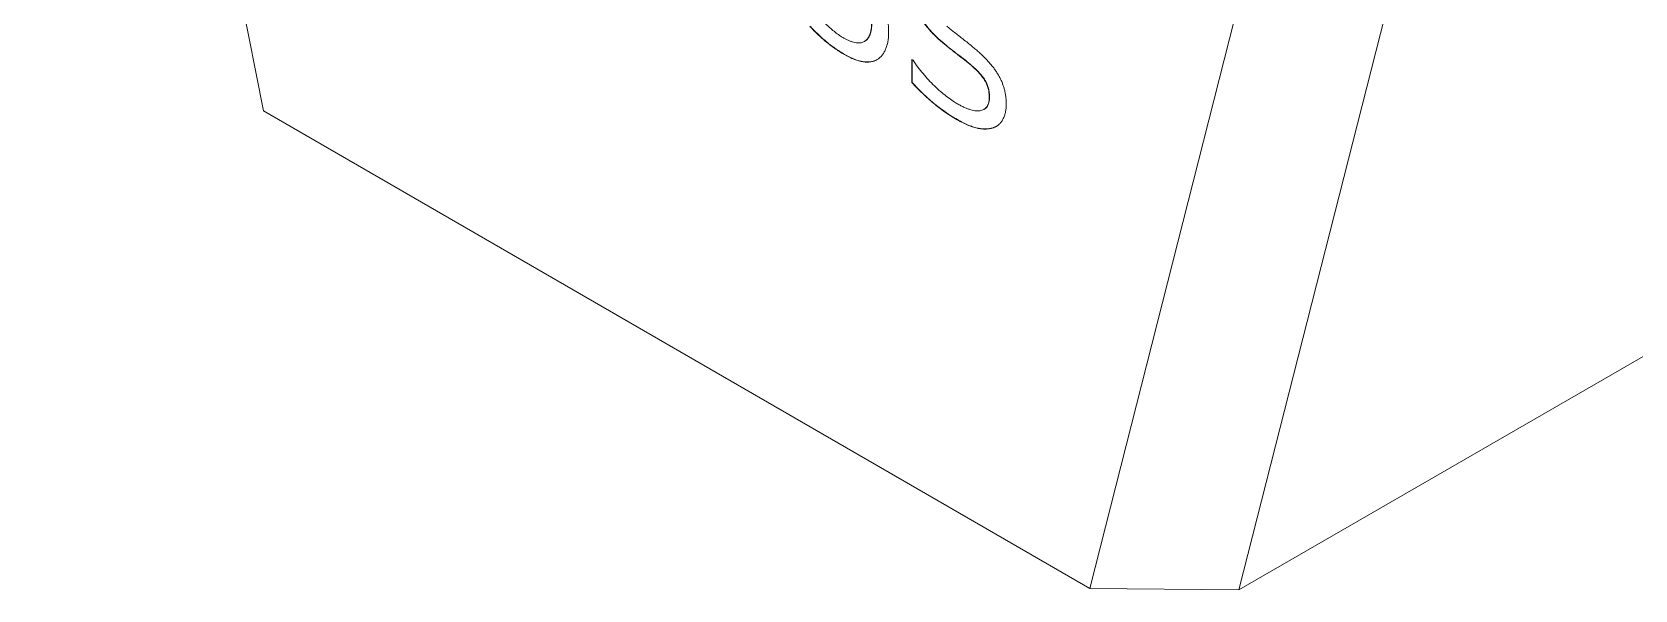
# Model space of a CAD drawing. Header units: inches. Extents: x 0.1 to 10.9, y 0 to 8.5.
# Drawn here: x 9.257 to 10.185, y 6.09 to 6.412 of the extents above; entities that cross this region are included whole.
import ezdxf

# ---------------------------------------------------------------- set-up
doc = ezdxf.new("R2010")
doc.units = ezdxf.units.IN
doc.header["$MEASUREMENT"] = 0

msp = doc.modelspace()

# ---------------------------------------------------------------- linework, layer by layer
at = {"color": 7, "linetype": 'Continuous', "lineweight": 0}
for p, q in [((9.25748, 7.04723), (9.39126, 6.36659)), ((9.86935, 6.09059), (10.06871, 6.87473)), ((10.15224, 6.86335), (9.95557, 6.0898)), ((9.73907, 6.40682), (9.73893, 6.40674)), ((9.72746, 6.39923), (9.72732, 6.39914)), ((9.78515, 6.40534), (9.78501, 6.40526)), ((9.76635, 6.39625), (9.76703, 6.39586)), ((9.76635, 6.38297), (9.76635, 6.39625)), ((9.7665, 6.38306), (9.7665, 6.39617)), ((9.80185, 6.39204), (9.80171, 6.39196)), ((9.7665, 6.38306), (9.76635, 6.38297)), ((9.81125, 6.37444), (9.81111, 6.37435)), ((9.39126, 6.36659), (9.86935, 6.09059)), ((9.7927, 6.36156), (9.79256, 6.36148)), ((9.80799, 6.36744), (9.80817, 6.36754)), ((9.81377, 6.35696), (9.81363, 6.35688)), ((9.95557, 6.0898), (10.29498, 6.28574)), ((9.95557, 6.0898), (9.86935, 6.09059))]:
    msp.add_line(p, q, dxfattribs=at)
for points, knots in [([(9.74491, 6.43658), (9.74553, 6.4357), (9.74675, 6.43396), (9.74834, 6.43116), (9.74972, 6.42829), (9.75089, 6.4253), (9.75183, 6.42218), (9.75247, 6.41893), (9.75287, 6.41553), (9.75291, 6.41329), (9.75293, 6.41212)], [0, 0, 0, 0, 0.115812, 0.229277, 0.343231, 0.459497, 0.579885, 0.709339, 0.848594, 1, 1, 1, 1]), ([(9.78501, 6.40526), (9.78424, 6.4059), (9.78275, 6.40716), (9.7806, 6.40914), (9.7786, 6.41113), (9.77676, 6.41314), (9.77507, 6.41515), (9.77353, 6.4172), (9.77214, 6.41925), (9.77091, 6.42133), (9.76983, 6.42343), (9.7689, 6.42555), (9.76811, 6.42769), (9.76747, 6.42986), (9.76697, 6.43205), (9.7666, 6.43427), (9.76639, 6.4365), (9.76637, 6.43796), (9.76635, 6.43871)], [0, 0, 0, 0, 0.07914, 0.154595, 0.225589, 0.292848, 0.357332, 0.418403, 0.477573, 0.534348, 0.590311, 0.645392, 0.700845, 0.757254, 0.814723, 0.874204, 0.93564, 1, 1, 1, 1]), ([(9.78515, 6.40534), (9.78439, 6.40599), (9.78289, 6.40724), (9.78074, 6.40922), (9.77875, 6.41122), (9.7769, 6.41322), (9.77521, 6.41524), (9.77367, 6.41728), (9.77228, 6.41933), (9.77105, 6.42142), (9.76997, 6.42351), (9.76904, 6.42563), (9.76826, 6.42777), (9.76761, 6.42994), (9.76711, 6.43214), (9.76675, 6.43435), (9.76653, 6.43659), (9.76651, 6.43804), (9.7665, 6.43879)], [0, 0, 0, 0, 0.07914, 0.154595, 0.225589, 0.292848, 0.357332, 0.418403, 0.477573, 0.534348, 0.590311, 0.645392, 0.700845, 0.757254, 0.814723, 0.874204, 0.93564, 1, 1, 1, 1]), ([(9.70794, 6.42687), (9.70859, 6.426), (9.70993, 6.42421), (9.71211, 6.42165), (9.71443, 6.41907), (9.71688, 6.41656), (9.71941, 6.41417), (9.72196, 6.41205), (9.72448, 6.41016), (9.72615, 6.40914), (9.72699, 6.40864)], [0, 0, 0, 0, 0.11569, 0.236358, 0.361367, 0.492737, 0.624634, 0.753014, 0.877387, 1, 1, 1, 1]), ([(9.72746, 6.39923), (9.72652, 6.39978), (9.72463, 6.4009), (9.72184, 6.4028), (9.71909, 6.40481), (9.71643, 6.40697), (9.7139, 6.40916), (9.71155, 6.41135), (9.70939, 6.41345), (9.70806, 6.41492), (9.70742, 6.41562)], [0, 0, 0, 0, 0.1377, 0.273812, 0.407978, 0.540702, 0.668658, 0.787067, 0.897957, 1, 1, 1, 1]), ([(9.73893, 6.40674), (9.73926, 6.40695), (9.73992, 6.40738), (9.74075, 6.40829), (9.74148, 6.40935), (9.74206, 6.41062), (9.74253, 6.41209), (9.74284, 6.41378), (9.74304, 6.41567), (9.74307, 6.41703), (9.74308, 6.41773)], [0, 0, 0, 0, 0.114318, 0.229356, 0.344696, 0.463601, 0.587407, 0.717077, 0.855051, 1, 1, 1, 1]), ([(9.73907, 6.40682), (9.7394, 6.40703), (9.74007, 6.40746), (9.74089, 6.40837), (9.74162, 6.40943), (9.74221, 6.41071), (9.74267, 6.41217), (9.74299, 6.41386), (9.74318, 6.41575), (9.74321, 6.41711), (9.74322, 6.41781)], [0, 0, 0, 0, 0.114318, 0.229356, 0.344696, 0.463601, 0.587407, 0.717077, 0.855051, 1, 1, 1, 1]), ([(9.72732, 6.39914), (9.72637, 6.3997), (9.72449, 6.40081), (9.7217, 6.40272), (9.71895, 6.40473), (9.71629, 6.40689), (9.71376, 6.40908), (9.71141, 6.41127), (9.70925, 6.41337), (9.70792, 6.41484), (9.70728, 6.41554)], [0, 0, 0, 0, 0.1377, 0.273812, 0.407978, 0.540702, 0.668658, 0.787067, 0.897957, 1, 1, 1, 1]), ([(9.72699, 6.40864), (9.72753, 6.40834), (9.72862, 6.40773), (9.73024, 6.40702), (9.73183, 6.40643), (9.7334, 6.40601), (9.73492, 6.40578), (9.73635, 6.40585), (9.73771, 6.40612), (9.73852, 6.40653), (9.73893, 6.40674)], [0, 0, 0, 0, 0.125539, 0.250711, 0.373962, 0.4983, 0.622179, 0.745943, 0.870871, 1, 1, 1, 1]), ([(9.75293, 6.41212), (9.75291, 6.41119), (9.75287, 6.40933), (9.75252, 6.40675), (9.75196, 6.40435), (9.75118, 6.40217), (9.75021, 6.40022), (9.74907, 6.39856), (9.74776, 6.39721), (9.74674, 6.39654), (9.74624, 6.39621)], [0, 0, 0, 0, 0.130801, 0.258999, 0.387212, 0.515872, 0.642815, 0.764184, 0.883286, 1, 1, 1, 1]), ([(9.78661, 6.41545), (9.78717, 6.41499), (9.78841, 6.41398), (9.79044, 6.41236), (9.79278, 6.41051), (9.79536, 6.40851), (9.79799, 6.40647), (9.8005, 6.40445), (9.80279, 6.40256), (9.80424, 6.40131), (9.80493, 6.40071)], [0, 0, 0, 0, 0.0932523, 0.2030994, 0.3310221, 0.4754246, 0.6236442, 0.7602181, 0.8859457, 1, 1, 1, 1]), ([(9.74624, 6.39621), (9.74566, 6.39592), (9.74451, 6.39535), (9.74254, 6.3949), (9.74044, 6.39473), (9.73816, 6.3949), (9.73571, 6.3954), (9.73308, 6.39628), (9.73026, 6.39752), (9.72832, 6.39859), (9.72732, 6.39914)], [0, 0, 0, 0, 0.114928, 0.229358, 0.345919, 0.4655, 0.589079, 0.718364, 0.85522, 1, 1, 1, 1]), ([(9.74631, 6.39626), (9.74576, 6.39598), (9.74462, 6.39542), (9.74268, 6.39498), (9.74058, 6.39481), (9.7383, 6.39498), (9.73586, 6.39548), (9.73322, 6.39636), (9.7304, 6.3976), (9.72846, 6.39867), (9.72746, 6.39923)], [0.0046614, 0.0046614, 0.0046614, 0.0046614, 0.1149282, 0.2293582, 0.3459193, 0.4654999, 0.5890786, 0.718364, 0.8552196, 1, 1, 1, 1]), ([(9.80171, 6.39196), (9.80046, 6.39304), (9.79789, 6.39527), (9.79382, 6.39835), (9.78949, 6.40165), (9.78653, 6.40403), (9.78501, 6.40526)], [0, 0, 0, 0, 0.226444, 0.468493, 0.72609, 1, 1, 1, 1]), ([(9.80185, 6.39204), (9.80061, 6.39312), (9.79803, 6.39535), (9.79396, 6.39843), (9.78963, 6.40173), (9.78668, 6.40411), (9.78515, 6.40534)], [0, 0, 0, 0, 0.226444, 0.468493, 0.72609, 1, 1, 1, 1]), ([(9.80493, 6.40071), (9.80557, 6.40013), (9.80683, 6.399), (9.80864, 6.39722), (9.81033, 6.39544), (9.8119, 6.39365), (9.81334, 6.39185), (9.81466, 6.39005), (9.81586, 6.38823), (9.81694, 6.3864), (9.81791, 6.38455), (9.81871, 6.38264), (9.81942, 6.38069), (9.81997, 6.37868), (9.82043, 6.37662), (9.82072, 6.37453), (9.82093, 6.37236), (9.82095, 6.37095), (9.82095, 6.37022)], [0, 0, 0, 0, 0.0751654, 0.1466392, 0.2151311, 0.2804068, 0.3423148, 0.4018062, 0.4598162, 0.5153089, 0.5702366, 0.625373, 0.6819984, 0.7398028, 0.8002367, 0.8635457, 0.9298675, 1, 1, 1, 1]), ([(9.76703, 6.39586), (9.76794, 6.39453), (9.76978, 6.39186), (9.7728, 6.38807), (9.77601, 6.38443), (9.77939, 6.38103), (9.78281, 6.37787), (9.78618, 6.37512), (9.78944, 6.37267), (9.79158, 6.37138), (9.79263, 6.37074)], [0, 0, 0, 0, 0.124785, 0.250899, 0.37965, 0.511806, 0.642823, 0.767169, 0.885859, 1, 1, 1, 1]), ([(9.81111, 6.37435), (9.8111, 6.3748), (9.81108, 6.37567), (9.81099, 6.37697), (9.81081, 6.37823), (9.81054, 6.37944), (9.81022, 6.38061), (9.80981, 6.38173), (9.80934, 6.3828), (9.80858, 6.38418), (9.80744, 6.3859), (9.8058, 6.38793), (9.80387, 6.39), (9.80246, 6.39128), (9.80171, 6.39196)], [0, 0, 0, 0, 0.073683, 0.143111, 0.207927, 0.2696, 0.327301, 0.382341, 0.435896, 0.488025, 0.597138, 0.716652, 0.850597, 1, 1, 1, 1]), ([(9.81125, 6.37444), (9.81124, 6.37488), (9.81122, 6.37575), (9.81113, 6.37705), (9.81095, 6.37831), (9.81068, 6.37953), (9.81037, 6.38069), (9.80995, 6.38181), (9.80948, 6.38288), (9.80872, 6.38426), (9.80758, 6.38599), (9.80594, 6.38801), (9.80402, 6.39008), (9.8026, 6.39136), (9.80185, 6.39204)], [0, 0, 0, 0, 0.073683, 0.143111, 0.207927, 0.2696, 0.327301, 0.382341, 0.435896, 0.488025, 0.597138, 0.716652, 0.850597, 1, 1, 1, 1]), ([(9.79256, 6.36148), (9.79132, 6.36222), (9.78889, 6.36365), (9.78534, 6.36601), (9.78199, 6.36844), (9.77879, 6.37099), (9.77569, 6.37371), (9.77259, 6.37659), (9.76946, 6.37967), (9.7674, 6.38186), (9.76635, 6.38297)], [0, 0, 0, 0, 0.138396, 0.269871, 0.395274, 0.51398, 0.631119, 0.751436, 0.874033, 1, 1, 1, 1]), ([(9.7927, 6.36156), (9.79146, 6.3623), (9.78903, 6.36373), (9.78548, 6.3661), (9.78213, 6.36852), (9.77893, 6.37107), (9.77583, 6.37379), (9.77274, 6.37668), (9.7696, 6.37975), (9.76754, 6.38194), (9.7665, 6.38306)], [0, 0, 0, 0, 0.138396, 0.269871, 0.395274, 0.51398, 0.631119, 0.751436, 0.874033, 1, 1, 1, 1]), ([(9.79263, 6.37074), (9.79334, 6.37035), (9.79472, 6.36958), (9.79673, 6.36859), (9.79861, 6.36781), (9.80038, 6.3672), (9.80203, 6.3668), (9.80356, 6.3666), (9.80496, 6.36658), (9.80624, 6.36675), (9.80739, 6.36709), (9.80837, 6.36763), (9.80923, 6.3683), (9.80991, 6.36918), (9.81045, 6.37022), (9.81082, 6.37144), (9.81108, 6.3728), (9.8111, 6.37383), (9.81111, 6.37435)], [0, 0, 0, 0, 0.085415, 0.165982, 0.242566, 0.314837, 0.38328, 0.448899, 0.511455, 0.571478, 0.629567, 0.684388, 0.737037, 0.788782, 0.840061, 0.891769, 0.944877, 1, 1, 1, 1]), ([(9.80815, 6.36753), (9.80827, 6.3676), (9.8087, 6.36786), (9.80937, 6.36839), (9.81005, 6.36926), (9.81059, 6.3703), (9.81097, 6.37152), (9.81122, 6.37289), (9.81124, 6.37391), (9.81125, 6.37444)], [0.6638074, 0.6638074, 0.6638074, 0.6638074, 0.6843881, 0.7370367, 0.7887815, 0.8400608, 0.891769, 0.9448772, 1, 1, 1, 1]), ([(9.82095, 6.37022), (9.82093, 6.36943), (9.82087, 6.36785), (9.82052, 6.36564), (9.81989, 6.36361), (9.81905, 6.36174), (9.81802, 6.36005), (9.81674, 6.35871), (9.81531, 6.35758), (9.81419, 6.35711), (9.81363, 6.35688)], [0, 0, 0, 0, 0.11978, 0.240222, 0.364118, 0.491523, 0.619675, 0.745892, 0.872182, 1, 1, 1, 1]), ([(9.81363, 6.35688), (9.81297, 6.35668), (9.81166, 6.35629), (9.80951, 6.35604), (9.8072, 6.35609), (9.80473, 6.35639), (9.80204, 6.35707), (9.79911, 6.35814), (9.79592, 6.35961), (9.79371, 6.36084), (9.79256, 6.36148)], [0, 0, 0, 0, 0.1093763, 0.2197856, 0.3337354, 0.4504045, 0.5731495, 0.7052672, 0.8470509, 1, 1, 1, 1]), ([(9.81377, 6.35696), (9.81311, 6.35676), (9.8118, 6.35637), (9.80965, 6.35612), (9.80734, 6.35617), (9.80487, 6.35648), (9.80218, 6.35715), (9.79925, 6.35822), (9.79606, 6.35969), (9.79385, 6.36092), (9.7927, 6.36156)], [0, 0, 0, 0, 0.1093763, 0.2197856, 0.3337354, 0.4504045, 0.5731495, 0.7052672, 0.8470509, 1, 1, 1, 1]), ([(9.81528, 6.35766), (9.81523, 6.35763), (9.81509, 6.35756), (9.81478, 6.3574), (9.81433, 6.3572), (9.81395, 6.35704), (9.81377, 6.35696)], [0, 0, 0, 0, 0.1167268, 0.2711224, 0.6353715, 1, 1, 1, 1])]:
    msp.add_open_spline(points, degree=3, knots=knots, dxfattribs=at)

doc.saveas('drawing.dxf')
